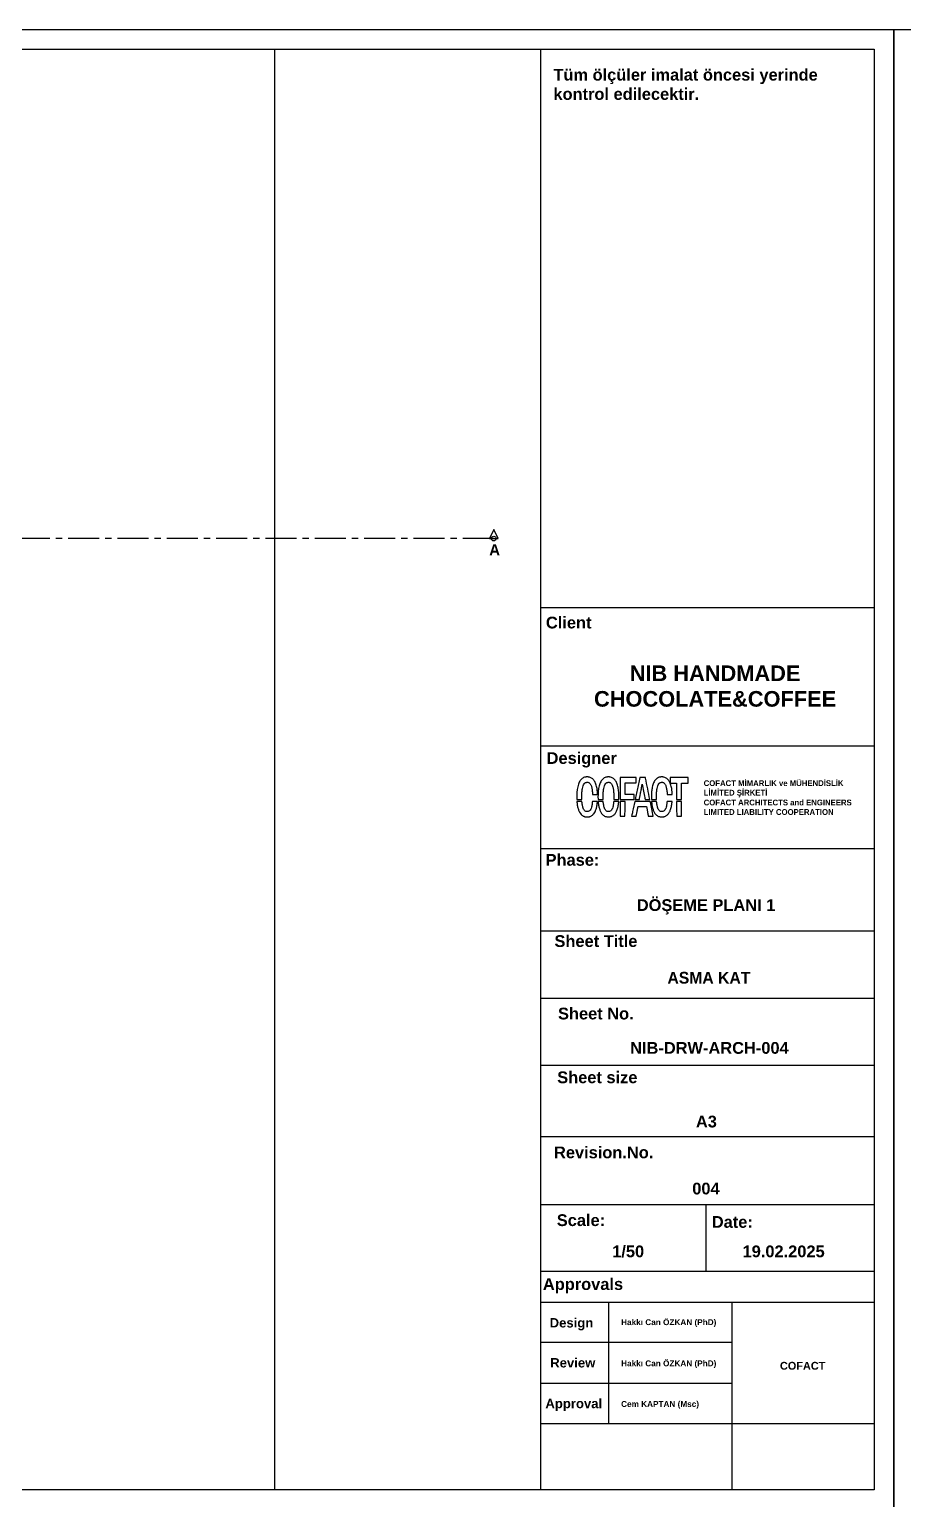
# Model space of a CAD drawing. Header units: millimetres. Extents: x 933584 to 974011, y 4545988 to 4553664.
# Drawn here: x 942125 to 943012, y 4551365 to 4552855 of the extents above; entities that cross this region are included whole.
import ezdxf

# ---------------------------------------------------------------- set-up
doc = ezdxf.new("R2010")
doc.units = ezdxf.units.MM
doc.linetypes.add('CENTER', pattern=[2, 1.25, -0.25, 0.25, -0.25])
doc.layers.get('0').update_dxf_attribs({"color": 255})
doc.layers.add('0-HSL-HTC_200', color=1, linetype='Continuous')
doc.styles.add('Century Gothic_B_3', font='GOTHICB.TTF', dxfattribs={"height": 4})

# ---------------------------------------------------------------- blocks, each defined once
blk = doc.blocks.new('CVBXCBV')
for points in [[(936052.9, 4551339.5), (936057.3, 4551348.6), (936061.7, 4551339.5), (936052.9, 4551339.5)], [(937705.5, 4551339.5), (937701.1, 4551348.6), (937696.7, 4551339.5), (937705.5, 4551339.5)]]:
    blk.add_lwpolyline(points)
at = {"linetype": 'CENTER', "ltscale": 25}
blk.add_lwpolyline([(937701.1, 4551339.5), (936057.3, 4551339.5)], dxfattribs=at)
for centre in [(936057.3, 4551339.5), (937701.1, 4551339.5)]:
    blk.add_circle(centre, 2.41)
at = {"linetype": 'CENTER', "ltscale": 10, "char_height": 11.393, "attachment_point": 3, "line_spacing_factor": 0.984502, "style": 'Century Gothic_B_3'}
for insert, width in [((937948.5, 4551333.8), 1895.969), ((938066.9, 4551333.8), 370.363)]:
    blk.add_mtext('\\pxql;{\\fFranklin Gothic Book|b1|i0|c162|p34;A}', dxfattribs=dict(at, insert=insert, width=width))

msp = doc.modelspace()

# ---------------------------------------------------------------- linework, layer by layer
at = {"color": 0}
for p, q in [((942981.5, 4552269.07), (942643.44, 4552269.07)), ((942981.5, 4552269.07), (942643.44, 4552269.07)), ((942981.5, 4552129.09), (942643.44, 4552129.09)), ((942981.5, 4552129.09), (942643.44, 4552129.09)), ((942981.5, 4552129.09), (942643.44, 4552129.09)), ((942981.5, 4552129.09), (942643.44, 4552129.09)), ((942981.5, 4552025.03), (942643.44, 4552025.03)), ((942643.44, 4551941.75), (942981.5, 4551941.75)), ((942981.5, 4551873.35), (942643.44, 4551873.35)), ((942981.5, 4551805.39), (942643.44, 4551805.39)), ((942981.5, 4551733.17), (942643.44, 4551733.17)), ((942981.5, 4551664.16), (942643.44, 4551664.16)), ((942810.92, 4551664.16), (942810.92, 4551596.44)), ((942981.5, 4551596.44), (942643.44, 4551596.44)), ((942981.5, 4551565.11), (942643.44, 4551565.11)), ((942712.29, 4551565.11), (942712.29, 4551442.35)), ((942837.28, 4551565.11), (942837.28, 4551491.51)), ((942643.45, 4551524.97), (942837.28, 4551524.97)), ((942643.45, 4551483.26), (942837.28, 4551483.26)), ((942837.28, 4551491.51), (942837.28, 4551375.4)), ((942981.5, 4551442.35), (942643.44, 4551442.35))]:
    msp.add_line(p, q, dxfattribs=at)
for points in [[(940901.5, 4552855.4), (943001.5, 4552855.4), (943001.5, 4551355.4), (940901.5, 4551355.4)], [(943001.5, 4552855.4), (945101.5, 4552855.4), (945101.5, 4551355.4), (943001.5, 4551355.4)], [(940921.5, 4552835.4), (942981.5, 4552835.4), (942981.5, 4551375.4), (940921.5, 4551375.4)], [(942724.13, 4552086.03), (942724.13, 4552074.89), (942731.18, 4552074.89), (942738.24, 4552074.89), (942738.24, 4552077.53), (942738.24, 4552080.16), (942733.67, 4552080.16), (942729.1, 4552080.16), (942729.1, 4552085.98), (942729.1, 4552091.8), (942734.81, 4552091.8), (942740.53, 4552091.8), (942740.53, 4552094.48), (942740.53, 4552097.16), (942732.33, 4552097.16), (942724.13, 4552097.16)], [(942774.93, 4552094.33), (942774.93, 4552091.5), (942778.17, 4552091.5), (942781.4, 4552091.5), (942781.4, 4552083.19), (942781.4, 4552074.89), (942783.88, 4552074.89), (942786.37, 4552074.89), (942786.37, 4552083.19), (942786.37, 4552091.5), (942789.65, 4552091.5), (942792.93, 4552091.5), (942792.93, 4552094.33), (942792.93, 4552097.16), (942783.93, 4552097.16), (942774.93, 4552097.16)], [(942724.13, 4552065.4), (942724.13, 4552057.89), (942726.59, 4552057.91), (942729.05, 4552057.94), (942729.07, 4552065.42), (942729.1, 4552072.9), (942726.61, 4552072.9), (942724.13, 4552072.9)], [(942781.42, 4552065.42), (942781.45, 4552057.94), (942783.91, 4552057.91), (942786.37, 4552057.89), (942786.37, 4552065.39), (942786.37, 4552072.9), (942783.88, 4552072.9), (942781.4, 4552072.9)]]:
    msp.add_lwpolyline(points, close=True, dxfattribs=at)
msp.add_lwpolyline([(942643.45, 4552835.41), (942643.45, 4551375.4)], dxfattribs=at)
for points in [[(942688.78, 4552097.65, 0.11064), (942685.68, 4552096.15, 0.089568), (942683.23, 4552093.37, 0.069833), (942681.47, 4552089.25, 0.037138), (942680.43, 4552083.81, 0.013582), (942680.28, 4552082.16, 0.005436), (942680.17, 4552079.9, 0.005261), (942680.1, 4552077.67, 0.017635), (942680.13, 4552076.21), (942680.2, 4552074.89), (942682.75, 4552074.89), (942685.3, 4552074.89), (942685.31, 4552077.9, -0.01557), (942685.46, 4552082.32, -0.027157), (942685.9, 4552085.95, -0.033018), (942686.6, 4552088.8, -0.079442), (942687.57, 4552090.74, -0.009072), (942687.87, 4552091.13, -0.030827), (942688.08, 4552091.37, -0.031813), (942688.32, 4552091.58, -0.010138), (942688.7, 4552091.86, -0.089655), (942689.45, 4552092.22, -0.05192), (942690.45, 4552092.38, -0.051218), (942691.47, 4552092.33, -0.076363), (942692.33, 4552092.06, -0.070873), (942693.13, 4552091.52, -0.052254), (942693.84, 4552090.72, -0.046256), (942694.44, 4552089.69, -0.033841), (942694.93, 4552088.46, -0.02482), (942695.29, 4552087.06, -0.012371), (942695.62, 4552085.26, -0.011745), (942695.88, 4552083.27, -0.011909), (942696.05, 4552081.28), (942696.11, 4552080.16), (942698.68, 4552080.16), (942701.26, 4552080.16), (942701.26, 4552080.59, 0.020953), (942701.22, 4552081.49, 0.004455), (942701.07, 4552083.07, 0.00493), (942700.88, 4552084.7, 0.011284), (942700.7, 4552085.92, 0.038093), (942699.58, 4552090.43, 0.067383), (942697.9, 4552093.87, 0.083303), (942695.67, 4552096.24, 0.099908), (942692.91, 4552097.57, 0.02201), (942692.47, 4552097.67, 0.020762), (942692.02, 4552097.72, 0.015695), (942691.46, 4552097.75, 0.005906), (942690.68, 4552097.75, 0.00548), (942690.07, 4552097.74, 0.006399), (942689.5, 4552097.72, 0.005718), (942689.02, 4552097.69, 0.038226)], [(942710.35, 4552097.65, 0.105194), (942707.39, 4552096.26, 0.087054), (942705.01, 4552093.69, 0.069549), (942703.26, 4552089.93, 0.038701), (942702.16, 4552084.98, 0.014261), (942701.92, 4552082.9, 0.008448), (942701.75, 4552080.4, 0.008433), (942701.67, 4552077.97, 0.018733), (942701.71, 4552076.12), (942701.78, 4552074.89), (942704.33, 4552074.89), (942706.87, 4552074.89), (942706.89, 4552077.9, -0.01557), (942707.04, 4552082.32, -0.027157), (942707.48, 4552085.95, -0.033018), (942708.18, 4552088.8, -0.079442), (942709.15, 4552090.74, -0.009072), (942709.45, 4552091.13, -0.030827), (942709.66, 4552091.37, -0.031813), (942709.89, 4552091.58, -0.010138), (942710.27, 4552091.86, -0.089655), (942711.03, 4552092.22, -0.05192), (942712.02, 4552092.38, -0.051218), (942713.05, 4552092.33, -0.076363), (942713.91, 4552092.06, -0.136443), (942715.41, 4552090.72, -0.067108), (942716.51, 4552088.38, -0.045937), (942717.26, 4552084.94, -0.018323), (942717.67, 4552080.11, -0.004967), (942717.71, 4552079.13, -0.003937), (942717.73, 4552078.07, -0.00398), (942717.74, 4552077.08, -0.009912), (942717.72, 4552076.36), (942717.66, 4552074.89), (942720.23, 4552074.89), (942722.8, 4552074.89), (942722.87, 4552076.16, 0.018366), (942722.9, 4552078.32, 0.009634), (942722.79, 4552081.01, 0.009631), (942722.58, 4552083.71, 0.017297), (942722.28, 4552085.91, 0.038062), (942721.16, 4552090.43, 0.067387), (942719.48, 4552093.87, 0.08333), (942717.24, 4552096.24, 0.099909), (942714.49, 4552097.57, 0.02201), (942714.05, 4552097.67, 0.020762), (942713.59, 4552097.72, 0.015695), (942713.04, 4552097.75, 0.005906), (942712.25, 4552097.75, 0.00548), (942711.65, 4552097.74, 0.006399), (942711.08, 4552097.72, 0.005718), (942710.59, 4552097.69, 0.038226)], [(942746.55, 4552090.58, 0.0000105), (942747.91, 4552083.29, 0.000084), (942749.11, 4552076.86, 0.003215), (942749.39, 4552075.41), (942749.49, 4552074.89), (942751.87, 4552074.89, 0.001355), (942752.79, 4552074.89, 0.00226), (942753.55, 4552074.9, 0.000206), (942754.24, 4552074.91, 0.409743), (942754.25, 4552074.93, 0.049641), (942754.25, 4552074.99, 0.000001), (942752.06, 4552085.84, 0.000006), (942749.92, 4552096.52, 0.007694), (942749.83, 4552096.94), (942749.77, 4552097.16), (942747.02, 4552097.16), (942744.26, 4552097.16), (942743.54, 4552093.86, -0.000077), (942742.16, 4552087.49, -0.000085), (942740.82, 4552081.33, -0.000009), (942739.54, 4552075.41, -0.006923), (942739.47, 4552075.12), (942739.42, 4552074.89), (942743.62, 4552074.89, 0.0001427), (942743.92, 4552076.47, 0.00034), (942744.17, 4552077.84, 0.000221), (942744.46, 4552079.42, -0.000266), (942745.3, 4552083.92, -0.000578), (942745.95, 4552087.39, -0.0000869)], [(942764.45, 4552097.65, 0.105194), (942761.48, 4552096.25, 0.087054), (942759.1, 4552093.69, 0.069549), (942757.35, 4552089.93, 0.038701), (942756.25, 4552084.98, 0.014261), (942756.01, 4552082.9, 0.008448), (942755.84, 4552080.4, 0.008433), (942755.76, 4552077.97, 0.018733), (942755.8, 4552076.12), (942755.87, 4552074.89), (942758.42, 4552074.89), (942760.96, 4552074.89), (942760.98, 4552077.9, -0.01557), (942761.13, 4552082.32, -0.027157), (942761.57, 4552085.95, -0.033018), (942762.27, 4552088.8, -0.079442), (942763.24, 4552090.74, -0.009072), (942763.54, 4552091.13, -0.030827), (942763.75, 4552091.37, -0.031813), (942763.99, 4552091.58, -0.010138), (942764.36, 4552091.86, -0.089655), (942765.12, 4552092.22, -0.05192), (942766.11, 4552092.38, -0.051218), (942767.14, 4552092.33, -0.076363), (942768, 4552092.06, -0.070873), (942768.79, 4552091.52, -0.052254), (942769.5, 4552090.72, -0.046256), (942770.11, 4552089.69, -0.033841), (942770.59, 4552088.46, -0.02482), (942770.96, 4552087.06, -0.012371), (942771.28, 4552085.26, -0.011745), (942771.55, 4552083.27, -0.011909), (942771.71, 4552081.28), (942771.78, 4552080.16), (942774.35, 4552080.16), (942776.92, 4552080.16), (942776.92, 4552080.58, 0.020953), (942776.88, 4552081.49, 0.004455), (942776.73, 4552083.07, 0.00493), (942776.55, 4552084.69, 0.011284), (942776.37, 4552085.92, 0.038093), (942775.25, 4552090.43, 0.067383), (942773.57, 4552093.87, 0.083303), (942771.33, 4552096.24, 0.099908), (942768.58, 4552097.57, 0.02201), (942768.14, 4552097.66, 0.020762), (942767.69, 4552097.72, 0.015695), (942767.13, 4552097.75, 0.005906), (942766.34, 4552097.75, 0.00548), (942765.74, 4552097.74, 0.006399), (942765.17, 4552097.72, 0.005718), (942764.68, 4552097.69, 0.038226)], [(942680.32, 4552072.18, 0.025038), (942680.89, 4552068.23, 0.036131), (942681.81, 4552064.82, 0.041565), (942683.07, 4552062.01, 0.063352), (942684.65, 4552059.85, 0.028049), (942685.46, 4552059.08, 0.034689), (942686.29, 4552058.46, 0.034905), (942687.2, 4552057.97, 0.029004), (942688.23, 4552057.58, 0.021923), (942688.71, 4552057.45, 0.031789), (942689.15, 4552057.38, 0.019677), (942689.72, 4552057.35, 0.003659), (942690.77, 4552057.34, 0.003627), (942691.81, 4552057.35, 0.019229), (942692.37, 4552057.38, 0.031747), (942692.8, 4552057.45, 0.024514), (942693.25, 4552057.57, 0.035022), (942694.42, 4552058.05, 0.037328), (942695.49, 4552058.67, 0.037367), (942696.45, 4552059.45, 0.035245), (942697.31, 4552060.38, 0.053473), (942698.69, 4552062.55, 0.03772), (942699.78, 4552065.23, 0.032588), (942700.59, 4552068.45, 0.021334), (942701.11, 4552072.23), (942701.17, 4552072.9), (942698.59, 4552072.9), (942696, 4552072.9), (942695.94, 4552072.23, -0.0074), (942695.83, 4552071.26, -0.005344), (942695.69, 4552070.18, -0.005411), (942695.53, 4552069.15, -0.010609), (942695.37, 4552068.33, -0.034422), (942694.67, 4552065.87, -0.07643), (942693.74, 4552064.17, -0.102726), (942692.55, 4552063.14, -0.109019), (942691.07, 4552062.69, -0.095932), (942689.46, 4552062.88, -0.113527), (942688.14, 4552063.66, -0.092498), (942687.11, 4552065.08, -0.04608), (942686.34, 4552067.18, -0.017297), (942686.05, 4552068.47, -0.007909), (942685.75, 4552070.18, -0.007223), (942685.51, 4552071.84, -0.03219), (942685.45, 4552072.82, 0.402781), (942685.41, 4552072.85, 0.001238), (942684.7, 4552072.88, 0.005463), (942683.86, 4552072.9, 0.003096), (942682.85, 4552072.9), (942680.26, 4552072.9)], [(942701.9, 4552072.18, 0.025038), (942702.47, 4552068.23, 0.036131), (942703.39, 4552064.82, 0.041565), (942704.65, 4552062.01, 0.063352), (942706.22, 4552059.85, 0.047265), (942707.62, 4552058.62, 0.06438), (942709.09, 4552057.83, 0.06177), (942710.76, 4552057.41, 0.039412), (942712.76, 4552057.32, 0.027569), (942714.18, 4552057.45, 0.048064), (942715.33, 4552057.73, 0.049711), (942716.37, 4552058.22, 0.031882), (942717.48, 4552058.98, 0.081131), (942719.39, 4552061.06, 0.052129), (942720.91, 4552063.98, 0.043307), (942722.01, 4552067.7, 0.026621), (942722.69, 4552072.23), (942722.75, 4552072.9), (942720.16, 4552072.9), (942717.58, 4552072.9), (942717.52, 4552072.23, -0.0074), (942717.41, 4552071.26, -0.005344), (942717.26, 4552070.18, -0.005411), (942717.1, 4552069.15, -0.010609), (942716.95, 4552068.33, -0.034422), (942716.25, 4552065.87, -0.07643), (942715.32, 4552064.17, -0.102726), (942714.13, 4552063.14, -0.109019), (942712.65, 4552062.69, -0.095932), (942711.04, 4552062.88, -0.113527), (942709.72, 4552063.66, -0.092498), (942708.69, 4552065.08, -0.04608), (942707.92, 4552067.18, -0.017297), (942707.62, 4552068.47, -0.007909), (942707.32, 4552070.18, -0.007223), (942707.09, 4552071.84, -0.03219), (942707.02, 4552072.82, 0.402781), (942706.99, 4552072.85, 0.001238), (942706.27, 4552072.88, 0.005463), (942705.44, 4552072.9, 0.003096), (942704.43, 4552072.9), (942701.83, 4552072.9)], [(942757.68, 4552057.89, 0.0000231), (942756.19, 4552065.32, 0.000048), (942754.8, 4552072.28, 0.022716), (942754.69, 4552072.73, 0.319618), (942754.54, 4552072.84, 0.005635), (942753.49, 4552072.88, 0.005119), (942751.67, 4552072.9, 0.000404), (942746.81, 4552072.9), (942738.99, 4552072.9), (942737.41, 4552065.57, -0.000063), (942736.79, 4552062.75, -0.000102), (942736.27, 4552060.34, -0.000015), (942735.81, 4552058.2, -0.0154076), (942735.73, 4552057.89), (942740.47, 4552057.94), (942741.34, 4552062.66, -0.000258), (942741.68, 4552064.49, -0.000401), (942741.97, 4552066.06, -0.000111), (942742.23, 4552067.44, -0.013635), (942742.27, 4552067.61), (942742.32, 4552067.83), (942746.57, 4552067.83), (942750.82, 4552067.83), (942751.46, 4552064.43, 0.000154), (942751.72, 4552063.01, 0.000145), (942751.99, 4552061.56, 0.000144), (942752.23, 4552060.28, 0.000507), (942752.39, 4552059.46), (942752.69, 4552057.89)], [(942755.99, 4552072.18, 0.025038), (942756.56, 4552068.23, 0.036131), (942757.48, 4552064.82, 0.041565), (942758.74, 4552062.01, 0.063352), (942760.31, 4552059.85, 0.047265), (942761.71, 4552058.62, 0.06438), (942763.18, 4552057.82, 0.06177), (942764.85, 4552057.41, 0.039412), (942766.85, 4552057.32, 0.027569), (942768.27, 4552057.45, 0.048064), (942769.42, 4552057.73, 0.049711), (942770.46, 4552058.22, 0.031882), (942771.57, 4552058.98, 0.081131), (942773.49, 4552061.06, 0.052129), (942775, 4552063.97, 0.043307), (942776.1, 4552067.7, 0.026621), (942776.78, 4552072.23), (942776.84, 4552072.9), (942774.25, 4552072.9), (942771.67, 4552072.9), (942771.61, 4552072.23, -0.0074), (942771.5, 4552071.26, -0.005344), (942771.35, 4552070.18, -0.005411), (942771.19, 4552069.15, -0.010609), (942771.04, 4552068.33, -0.034422), (942770.34, 4552065.87, -0.07643), (942769.41, 4552064.17, -0.102726), (942768.22, 4552063.14, -0.109019), (942766.74, 4552062.69, -0.095932), (942765.13, 4552062.88, -0.113527), (942763.81, 4552063.66, -0.092498), (942762.78, 4552065.08, -0.04608), (942762.01, 4552067.18, -0.017297), (942761.71, 4552068.47, -0.007909), (942761.41, 4552070.18, -0.007223), (942761.18, 4552071.84, -0.03219), (942761.11, 4552072.81, 0.402781), (942761.08, 4552072.85, 0.001238), (942760.36, 4552072.88, 0.005463), (942759.53, 4552072.9, 0.003096), (942758.52, 4552072.9), (942755.92, 4552072.9)]]:
    msp.add_lwpolyline(points, format="xyb", close=True, dxfattribs=at)
at = {"layer": '0-HSL-HTC_200', "color": 8}
msp.add_lwpolyline([(942373.84, 4552835.4), (942373.84, 4551375.4), (941014.32, 4551375.4), (941646.51, 4551776.16), (941893.85, 4551684.96), (941893.85, 4552835.4), (942373.84, 4552835.4)], close=True, dxfattribs=at)

# ---------------------------------------------------------------- block references
msp.add_blockref('CVBXCBV', (4894.87, 999.89))

# ---------------------------------------------------------------- texts
at = {"color": 0, "attachment_point": 1, "line_spacing_factor": 0.984502, "style": 'Century Gothic_B_3'}
for s, insert, char_height, width in [('\\pxql;{\\fArial|b1|i0|c0|p34;Tüm ölçüler imalat öncesi yerinde kontrol edilecektir.}', (942656.49, 4552815.43), 11.9034, 324.3298), ('\\pxqr;{\\fArial|b1|i0|c0|p34;Client}', (942106.94, 4552260.21), 11.9034, 588.1338), ('\\pxqc;{\\fArial|b1|i0|c0|p34;NIB HANDMADE CHOCOLATE&COFFEE}', (942656.95, 4552210.81), 15.8192, 326.8702), ('\\pxqr;{\\fArial|b1|i0|c0|p34;Designer}', (942132.61, 4552122.88), 11.9034, 588.1338), ('{\\fFranklin Gothic Medium|b1|i0|c162|p34;COFACT MİMARLIK ve MÜHENDİSLİK}\\P{\\fFranklin Gothic Medium|b1|i0|c162|p34;LİMİTED ŞİRKETİ}', (942808.81, 4552094.41), 5.8729, 228.8091), ('\\pxql;{\\fFranklin Gothic Book|b1|i0|c162|p34;COFACT ARCHITECTS and ENGINEERS\\PLIMITED LIABILITY COOPERATION}', (942808.81, 4552074.82), 5.8729, 228.8091), ('\\pxqr;{\\fArial|b1|i0|c0|p34;Phase:}', (942114.95, 4552019.69), 11.9034, 588.1338), ('\\pxqr;{\\fArial|b1|i0|c0|p34;DÖŞEME PLANI 1}', (942293.31, 4551973.85), 11.9034, 588.1338), ('\\pxqr;{\\fArial|b1|i0|c0|p34;Sheet Title}', (942153.5, 4551937.39), 11.9034, 588.1338), ('\\pxi-2,l3,qr,t3;ASMA KAT', (942267.99, 4551900.25), 11.9034, 588.1338), ('\\pxqr;{\\fArial|b1|i0|c0|p34;Sheet No.}', (942149.71, 4551863.96), 11.9034, 588.1338), ('\\pxqr;{\\fArial|b1|i0|c0|p34;NIB-DRW-ARCH-004}', (942306.86, 4551829.11), 11.9034, 588.1338), ('\\pxqr;{\\fArial|b1|i0|c0|p34;Sheet size}', (942153.55, 4551799.31), 11.9034, 588.1338), ('\\pxqr;{\\fArial|b1|i0|c0|p34;A3}', (942234.05, 4551754.51), 11.9034, 588.1338), ('\\pxqr;{\\fArial|b1|i0|c0|p34;Revision.No.}', (942169.66, 4551723.23), 11.9034, 588.1338), ('\\pxqr;{\\fArial|b1|i0|c0|p34;00\\fArial|b1|i0|c162|p34;4}', (942236.86, 4551686.59), 11.9034, 588.1338), ('\\pxqr;{\\fArial|b1|i0|c0|p34;Scale:}', (942120.78, 4551654.54), 11.9034, 588.1338), ('\\pxqr;{\\fArial|b1|i0|c0|p34;Date:}', (942270.5, 4551652.75), 11.9034, 588.1338), ('\\pxqr;{\\fArial|b1|i0|c0|p34;1/50}', (942160.32, 4551622.92), 11.9034, 588.1338), ('\\pxqr;{\\fArial|b1|i0|c162|p34;19\\fArial|b1|i0|c0|p34;.02.202\\fArial|b1|i0|c162|p34;5}', (942343.34, 4551622.92), 11.9034, 588.1338), ('\\pxqr;{\\fArial|b1|i0|c0|p34;Approvals}', (942139, 4551589.77), 11.9034, 588.1338), ('\\pxqr;{\\fArial|b1|i0|c0|p34;Design}', (942108.8, 4551549.34), 9.5085, 588.1338), ('{\\fArial|b1|i0|c0|p34;\\W9.71336;   }{\\fArial|b1|i0|c0|p34;Hakkı Can ÖZKAN (PhD)}', (942657.83, 4551548.17), 5.9517, 163.4351), ('\\pxqr;{\\fArial|b1|i0|c0|p34;Review}', (942110.87, 4551508.82), 9.5085, 588.1338), ('{\\fArial|b1|i0|c0|p34;\\W9.71336;   }{\\fArial|b1|i0|c0|p34;Hakkı Can ÖZKAN (PhD)}', (942657.83, 4551506.45), 5.9517, 163.4351), ('\\pxqc;{\\fArial|b1|i0|c0|p34;COFACT}', (942745.73, 4551504.97), 7.9096, 326.8702), ('\\pxqr;{\\fArial|b1|i0|c0|p34;Approval}', (942117.77, 4551467.54), 9.5085, 588.1338), ('{\\W9.71336;\\fArial|b1|i0|c0|p34;   \\W1;Cem KAPTAN (Msc)}', (942657.83, 4551465.25), 5.9517, 163.4351)]:
    msp.add_mtext(s, dxfattribs=dict(at, insert=insert, char_height=char_height, width=width))

doc.saveas('drawing.dxf')
